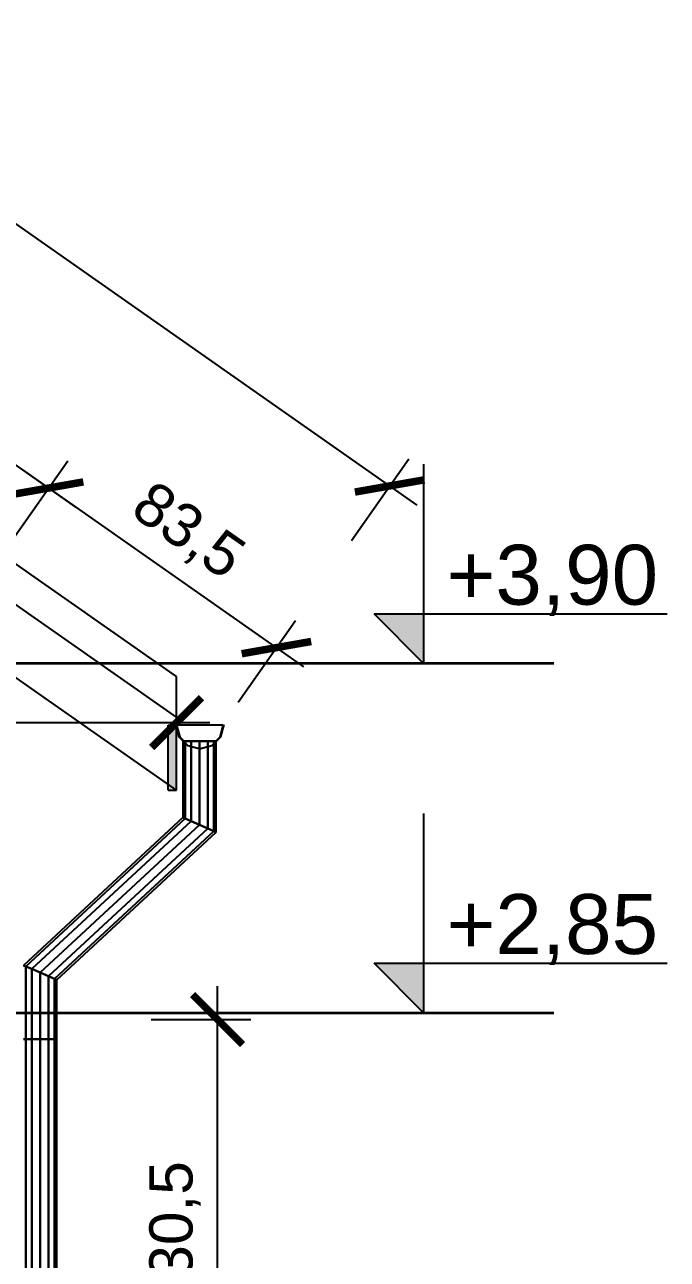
# Model space of a CAD drawing. Header units: millimetres. Extents: x 4647 to 73915, y -13612 to -8141.
# Drawn here: x 12703.3 to 12896.5, y -10862.6 to -10491.4 of the extents above; entities that cross this region are included whole.
import ezdxf

# ---------------------------------------------------------------- set-up
doc = ezdxf.new("R2010")
doc.units = ezdxf.units.MM
for name, color, linetype in [('2D - Ogólne', 7, 'Continuous'), ('Konstrukcja - Dach', 7, 'Continuous'), ('Wnętrze - Umeblowanie', 7, 'Continuous'), ('Wymiarowanie - Ogólne', 7, 'Continuous')]:
    doc.layers.add(name, color=color, linetype=linetype)
doc.layers.add('a_wymiary', color=250, linetype='Continuous', lineweight=9)
doc.styles.add('GENERATED_STYLE_4', font='arial.ttf')
doc.styles.get("Standard").update_dxf_attribs({"font": 'arial.ttf'})
doc.dimstyles.new('1-100', dxfattribs={"dimtxt": 13, "dimasz": 15, "dimexe": 10, "dimexo": 20, "dimgap": 5, "dimtad": 1, "dimdec": 1, "dimrnd": 0.5, "dimtxsty": 'Standard', "dimblk": 'ARCHTICK', "dimcen": 0.09, "dimdle": 10, "dimadec": 0, "dimazin": 0, "dimtfac": 1, "dimtdec": 1, "dimtofl": 0, "dimtmove": 0, "dimatfit": 3, "dimfxl": 10, "dimfxlon": 1, "dimtolj": 1, "dimtzin": 0, "dimarcsym": 0})

# ---------------------------------------------------------------- blocks, each defined once
blk = doc.blocks.new('_ArchTick')
at = {"color": 0, "linetype": 'ByBlock', "const_width": 0.15}
blk.add_lwpolyline([(-0.5, -0.5), (0.5, 0.5)], dxfattribs=at)
blk = doc.blocks.new('*D802')
at = {"layer": 'a_wymiary', "color": 0, "lineweight": -2, "transparency": 16777216}
for p, q in [((11649, -10180.91), (11649, -10150.91)), ((12748.98, -10180.91), (12748.98, -10150.91)), ((11639, -10160.91), (12758.98, -10160.91))]:
    blk.add_line(p, q, dxfattribs=at)
at = {"layer": 'DEFPOINTS', "color": 0, "transparency": 16777216}
for p in [(12748.98, -10160.91), (11649, -10687.41), (12748.98, -10687.41)]:
    blk.add_point(p, dxfattribs=at)
at = {"layer": 'a_wymiary', "color": 0, "lineweight": -2, "transparency": 16777216, "xscale": 15, "yscale": 15, "zscale": 15, "rotation": 180}
blk.add_blockref('_ArchTick', (11649, -10160.91), dxfattribs=at)
at = {"layer": 'a_wymiary', "color": 0, "lineweight": -2, "transparency": 16777216, "xscale": 15, "yscale": 15, "zscale": 15}
blk.add_blockref('_ArchTick', (12748.98, -10160.91), dxfattribs=at)
at = {"layer": 'a_wymiary', "color": 0, "transparency": 16777216, "insert": (12198.99, -10149.28), "char_height": 13, "attachment_point": 5}
blk.add_mtext('\\A1;1100', dxfattribs=at)
blk = doc.blocks.new('*D808')
at = {"layer": 'a_wymiary', "color": 0, "lineweight": -2, "transparency": 16777216}
for p, q in [((12699.04, -10647.12), (12716.25, -10622.54)), ((12787.2, -10684.43), (12702.32, -10625)), ((12767.54, -10695.08), (12784.75, -10670.51))]:
    blk.add_line(p, q, dxfattribs=at)
at = {"layer": 'DEFPOINTS', "color": 0, "transparency": 16777216}
for p in [(12710.51, -10630.73), (12680.48, -10673.62), (12748.98, -10721.59)]:
    blk.add_point(p, dxfattribs=at)
at = {"layer": 'a_wymiary', "color": 0, "lineweight": -2, "transparency": 16777216, "xscale": 15, "yscale": 15, "zscale": 15}
for p, rotation in [((12710.51, -10630.73), 145.0000011270101), ((12779.01, -10678.7), 325.0000011270101)]:
    blk.add_blockref('_ArchTick', p, dxfattribs=dict(at, rotation=rotation))
at = {"layer": 'a_wymiary', "color": 0, "transparency": 16777216, "insert": (12752.11, -10644.22), "char_height": 13, "attachment_point": 5, "rotation": 325}
blk.add_mtext('\\A1;83,5', dxfattribs=at)
blk = doc.blocks.new('*D809')
at = {"layer": 'a_wymiary', "color": 0, "lineweight": -2, "transparency": 16777216}
for p, q in [((12373.56, -10419.21), (12390.77, -10394.64)), ((12718.7, -10636.47), (12376.84, -10397.09)), ((12699.04, -10647.12), (12716.25, -10622.54))]:
    blk.add_line(p, q, dxfattribs=at)
at = {"layer": 'DEFPOINTS', "color": 0, "transparency": 16777216}
for p in [(12385.03, -10402.83), (12355, -10445.72), (12680.48, -10673.62)]:
    blk.add_point(p, dxfattribs=at)
at = {"layer": 'a_wymiary', "color": 0, "lineweight": -2, "transparency": 16777216, "xscale": 15, "yscale": 15, "zscale": 15}
for p, rotation in [((12385.03, -10402.83), 145.0000011269738), ((12710.51, -10630.73), 325.0000011269738)]:
    blk.add_blockref('_ArchTick', p, dxfattribs=dict(at, rotation=rotation))
at = {"layer": 'a_wymiary', "color": 0, "transparency": 16777216, "insert": (12555.12, -10506.29), "char_height": 13, "attachment_point": 5, "rotation": 325}
blk.add_mtext('\\A1;397,5', dxfattribs=at)
blk = doc.blocks.new('*D811')
at = {"layer": 'a_wymiary', "color": 0, "lineweight": -2, "transparency": 16777216}
for p, q in [((12251.58, -10261.38), (12268.79, -10236.8)), ((12254.86, -10239.26), (12821.23, -10635.84)), ((12801.57, -10646.49), (12818.78, -10621.91))]:
    blk.add_line(p, q, dxfattribs=at)
at = {"layer": 'DEFPOINTS', "color": 0, "transparency": 16777216}
for p in [(12198.99, -10336.48), (12813.04, -10630.1), (12748.98, -10721.59)]:
    blk.add_point(p, dxfattribs=at)
at = {"layer": 'a_wymiary', "color": 0, "lineweight": -2, "transparency": 16777216, "xscale": 15, "yscale": 15, "zscale": 15}
for p, rotation in [((12263.05, -10245), 145.0000006898322), ((12813.04, -10630.1), 325.0000006898322)]:
    blk.add_blockref('_ArchTick', p, dxfattribs=dict(at, rotation=rotation))
at = {"layer": 'a_wymiary', "color": 0, "transparency": 16777216, "insert": (12545.39, -10427.05), "char_height": 13, "attachment_point": 5, "rotation": 325}
blk.add_mtext('\\A1;671,5', dxfattribs=at)
blk = doc.blocks.new('*D815')
at = {"layer": 'a_wymiary', "color": 0, "lineweight": -2, "transparency": 16777216}
for p, q in [((11649, -10701.59), (11649, -10691.21)), ((12748.98, -10701.59), (12748.98, -10691.21)), ((11639, -10701.21), (12758.98, -10701.21))]:
    blk.add_line(p, q, dxfattribs=at)
at = {"layer": 'DEFPOINTS', "color": 0, "transparency": 16777216}
for p in [(12748.98, -10701.21), (11649, -10721.59), (12748.98, -10721.59)]:
    blk.add_point(p, dxfattribs=at)
at = {"layer": 'a_wymiary', "color": 0, "lineweight": -2, "transparency": 16777216, "xscale": 15, "yscale": 15, "zscale": 15, "rotation": 180}
blk.add_blockref('_ArchTick', (11649, -10701.21), dxfattribs=at)
at = {"layer": 'a_wymiary', "color": 0, "lineweight": -2, "transparency": 16777216, "xscale": 15, "yscale": 15, "zscale": 15}
blk.add_blockref('_ArchTick', (12748.98, -10701.21), dxfattribs=at)
at = {"layer": 'a_wymiary', "color": 0, "transparency": 16777216, "insert": (12198.99, -10689.57), "char_height": 13, "attachment_point": 5}
blk.add_mtext('\\A1;1100', dxfattribs=at)
blk = doc.blocks.new('*D845')
at = {"layer": 'a_wymiary', "color": 0, "lineweight": -2, "transparency": 16777216}
for p, q in [((12761.31, -10931.07), (12761.31, -10780.51)), ((12741.31, -10790.51), (12771.31, -10790.51)), ((12741.31, -10921.07), (12771.31, -10921.07))]:
    blk.add_line(p, q, dxfattribs=at)
at = {"layer": 'DEFPOINTS', "color": 0, "transparency": 16777216}
for p in [(12368.2, -10790.51), (12761.31, -10790.51), (12550.98, -10921.07)]:
    blk.add_point(p, dxfattribs=at)
at = {"layer": 'a_wymiary', "color": 0, "lineweight": -2, "transparency": 16777216, "xscale": 15, "yscale": 15, "zscale": 15}
for p, rotation in [((12761.31, -10790.51), 90), ((12761.31, -10921.07), 270)]:
    blk.add_blockref('_ArchTick', p, dxfattribs=dict(at, rotation=rotation))
at = {"layer": 'a_wymiary', "color": 0, "transparency": 16777216, "insert": (12748.49, -10855.79), "char_height": 13, "attachment_point": 5, "rotation": 90}
blk.add_mtext('\\A1;130,5', dxfattribs=at)

msp = doc.modelspace()

# ---------------------------------------------------------------- hatches: boundary and pattern name
at = {"layer": 'Konstrukcja - Dach', "linetype": 'Continuous', "lineweight": 0}
msp.add_hatch(color=46, dxfattribs=at).paths.add_polyline_path([(12746.48, -10721.59), (12748.98, -10721.59), (12748.98, -10702.06), (12746.48, -10702.06)], flags=0)
at = {"layer": 'Wymiarowanie - Ogólne', "linetype": 'Continuous', "lineweight": 25}
for points in [[(12823.36, -10683.57), (12808.36, -10668.57), (12823.36, -10668.57)], [(12823.36, -10788.57), (12808.36, -10773.57), (12823.36, -10773.57)]]:
    msp.add_hatch(color=161, dxfattribs=at).paths.add_polyline_path(points, flags=0)

# ---------------------------------------------------------------- linework, layer by layer
for p, q in [((12762.98, -10702.06), (12748.98, -10702.06)), ((12748.98, -10702.06), (12749.92, -10705.56)), ((12762.04, -10705.56), (12762.98, -10702.06)), ((12749.92, -10705.56), (12751.23, -10706.86)), ((12750.86, -10706.86), (12750.86, -10729.78)), ((12751.53, -10706.86), (12750.86, -10706.86)), ((12751.23, -10706.86), (12760.19, -10706.86)), ((12751.53, -10706.86), (12751.53, -10730.07)), ((12753.36, -10706.86), (12751.53, -10706.86)), ((12751.53, -10730.07), (12751.53, -10706.86)), ((12753.36, -10706.86), (12753.36, -10730.87)), ((12755.86, -10706.86), (12753.36, -10706.86)), ((12753.36, -10730.87), (12753.36, -10706.86)), ((12755.86, -10706.86), (12755.86, -10731.96)), ((12758.36, -10706.86), (12755.86, -10706.86)), ((12755.86, -10731.96), (12755.86, -10706.86)), ((12758.36, -10706.86), (12758.36, -10733.05)), ((12760.19, -10706.86), (12758.36, -10706.86)), ((12758.36, -10733.05), (12758.36, -10706.86)), ((12760.19, -10706.86), (12760.74, -10706.86)), ((12760.19, -10706.86), (12760.19, -10733.85)), ((12760.86, -10706.86), (12760.19, -10706.86)), ((12760.19, -10733.85), (12760.19, -10706.86)), ((12760.74, -10706.86), (12762.04, -10705.56)), ((12760.86, -10734.14), (12760.86, -10706.86)), ((12750.86, -10729.78), (12702.98, -10774.21)), ((12751.53, -10730.07), (12703.65, -10774.51)), ((12703.65, -10774.51), (12751.53, -10730.07)), ((12753.36, -10730.87), (12705.48, -10775.3)), ((12705.48, -10775.3), (12753.36, -10730.87)), ((12755.86, -10731.96), (12707.98, -10776.4)), ((12707.98, -10776.4), (12755.86, -10731.96)), ((12751.53, -10730.07), (12750.86, -10729.78)), ((12750.86, -10729.78), (12751.53, -10730.07)), ((12753.36, -10730.87), (12751.53, -10730.07)), ((12751.53, -10730.07), (12753.36, -10730.87)), ((12755.86, -10731.96), (12753.36, -10730.87)), ((12753.36, -10730.87), (12755.86, -10731.96)), ((12758.36, -10733.05), (12755.86, -10731.96)), ((12755.86, -10731.96), (12758.36, -10733.05)), ((12758.36, -10733.05), (12710.48, -10777.49)), ((12710.48, -10777.49), (12758.36, -10733.05)), ((12760.19, -10733.85), (12712.31, -10778.28)), ((12712.31, -10778.28), (12760.19, -10733.85)), ((12712.98, -10778.58), (12760.86, -10734.14)), ((12760.19, -10733.85), (12758.36, -10733.05)), ((12758.36, -10733.05), (12760.19, -10733.85)), ((12760.86, -10734.14), (12760.19, -10733.85)), ((12760.19, -10733.85), (12760.86, -10734.14)), ((12703.65, -10774.51), (12702.98, -10774.21)), ((12702.98, -10774.21), (12703.65, -10774.51)), ((12703.65, -10774.51), (12703.65, -10796.4)), ((12705.48, -10775.3), (12703.65, -10774.51)), ((12703.65, -10796.4), (12703.65, -10774.51)), ((12703.65, -10774.51), (12705.48, -10775.3)), ((12705.48, -10775.3), (12705.48, -10796.4)), ((12707.98, -10776.4), (12705.48, -10775.3)), ((12705.48, -10796.4), (12705.48, -10775.3)), ((12705.48, -10775.3), (12707.98, -10776.4)), ((12707.98, -10776.4), (12707.98, -10796.4)), ((12710.48, -10777.49), (12707.98, -10776.4)), ((12707.98, -10796.4), (12707.98, -10776.4)), ((12707.98, -10776.4), (12710.48, -10777.49)), ((12710.48, -10777.49), (12710.48, -10796.4)), ((12712.31, -10778.28), (12710.48, -10777.49)), ((12710.48, -10796.4), (12710.48, -10777.49)), ((12710.48, -10777.49), (12712.31, -10778.28)), ((12712.31, -10778.28), (12712.31, -10796.4)), ((12712.98, -10778.58), (12712.31, -10778.28)), ((12712.31, -10796.4), (12712.31, -10778.28)), ((12712.31, -10778.28), (12712.98, -10778.58)), ((12712.98, -10796.4), (12712.98, -10778.58)), ((12703.65, -10796.4), (12702.98, -10796.4)), ((12702.98, -10796.4), (12703.65, -10796.4)), ((12705.48, -10796.4), (12703.65, -10796.4)), ((12703.65, -10796.4), (12703.65, -10900.57)), ((12703.65, -10900.57), (12703.65, -10796.4)), ((12703.65, -10796.4), (12705.48, -10796.4)), ((12707.98, -10796.4), (12705.48, -10796.4)), ((12705.48, -10796.4), (12705.48, -10900.57)), ((12705.48, -10900.57), (12705.48, -10796.4)), ((12705.48, -10796.4), (12707.98, -10796.4)), ((12707.98, -10900.57), (12707.98, -10796.4)), ((12707.98, -10796.4), (12707.98, -10900.57)), ((12710.48, -10796.4), (12707.98, -10796.4)), ((12707.98, -10796.4), (12710.48, -10796.4)), ((12712.31, -10796.4), (12710.48, -10796.4)), ((12710.48, -10796.4), (12710.48, -10900.57)), ((12710.48, -10900.57), (12710.48, -10796.4)), ((12710.48, -10796.4), (12712.31, -10796.4)), ((12712.98, -10796.4), (12712.31, -10796.4)), ((12712.31, -10796.4), (12712.31, -10900.57)), ((12712.31, -10900.57), (12712.31, -10796.4)), ((12712.31, -10796.4), (12712.98, -10796.4)), ((12712.98, -10900.57), (12712.98, -10796.4))]:
    msp.add_line(p, q)
at = {"layer": '2D - Ogólne', "color": 5, "lineweight": 35}
for p, q in [((12862.4, -10683.5), (12687.98, -10683.5)), ((12862.4, -10788.57), (12687.98, -10788.57))]:
    msp.add_line(p, q, dxfattribs=at)
at = {"layer": 'Konstrukcja - Dach'}
for p, q in [((12748.98, -10687.41), (12198.99, -10302.3)), ((12748.98, -10699.61), (12198.99, -10314.51)), ((12748.98, -10699.61), (12198.99, -10314.51)), ((12748.98, -10721.59), (12198.99, -10336.48)), ((12748.98, -10693.51), (12748.98, -10687.41)), ((12748.98, -10696.56), (12748.98, -10693.51)), ((12748.98, -10699.61), (12748.98, -10696.56)), ((12748.98, -10703.28), (12748.98, -10699.61)), ((12748.98, -10721.59), (12748.98, -10703.28))]:
    msp.add_line(p, q, dxfattribs=at)
at = {"layer": 'Konstrukcja - Dach', "color": 171, "lineweight": 25}
for p, q in [((12746.48, -10702.06), (12748.98, -10702.06)), ((12746.48, -10721.59), (12746.48, -10702.06)), ((12748.98, -10721.59), (12748.98, -10702.06)), ((12746.48, -10721.59), (12748.98, -10721.59))]:
    msp.add_line(p, q, dxfattribs=at)
at = {"layer": 'Wnętrze - Umeblowanie', "color": 102, "lineweight": 20}
for p, q in [((12748.98, -10702.06), (12755.98, -10702.06)), ((12749.92, -10705.56), (12748.98, -10702.06)), ((12749.92, -10705.56), (12748.98, -10702.06)), ((12755.98, -10702.06), (12762.98, -10702.06)), ((12762.98, -10702.06), (12762.04, -10705.56)), ((12762.98, -10702.06), (12762.04, -10705.56)), ((12762.39, -10705.56), (12763.38, -10701.86)), ((12748.98, -10703.35), (12749.57, -10705.56)), ((12749.57, -10705.56), (12752.28, -10708.26)), ((12752.48, -10708.12), (12749.92, -10705.56)), ((12752.48, -10708.12), (12749.92, -10705.56)), ((12750.86, -10706.86), (12751.53, -10706.86)), ((12750.86, -10706.86), (12750.86, -10729.78)), ((12751.53, -10706.86), (12753.36, -10706.86)), ((12753.36, -10706.86), (12755.86, -10706.86)), ((12755.86, -10706.86), (12758.36, -10706.86)), ((12758.36, -10706.86), (12760.19, -10706.86)), ((12762.04, -10705.56), (12759.48, -10708.12)), ((12762.04, -10705.56), (12759.48, -10708.12)), ((12759.68, -10708.26), (12762.39, -10705.56)), ((12760.19, -10706.86), (12760.86, -10706.86)), ((12760.86, -10706.86), (12760.86, -10734.14)), ((12752.28, -10708.26), (12755.98, -10709.26)), ((12755.98, -10709.06), (12752.48, -10708.12)), ((12755.98, -10709.06), (12752.48, -10708.12)), ((12759.48, -10708.12), (12755.98, -10709.06)), ((12759.48, -10708.12), (12755.98, -10709.06)), ((12755.98, -10709.26), (12759.68, -10708.26)), ((12750.86, -10729.78), (12702.98, -10774.21)), ((12750.86, -10729.78), (12751.53, -10730.07)), ((12751.53, -10730.07), (12753.36, -10730.87)), ((12760.86, -10734.14), (12712.98, -10778.58)), ((12758.36, -10733.05), (12760.19, -10733.85)), ((12760.19, -10733.85), (12760.86, -10734.14)), ((12702.98, -10774.21), (12703.65, -10774.51)), ((12703.65, -10774.51), (12705.48, -10775.3)), ((12710.48, -10777.49), (12712.31, -10778.28)), ((12712.31, -10778.28), (12712.98, -10778.58)), ((12712.98, -10778.58), (12712.98, -10796.4)), ((12702.98, -10796.4), (12703.65, -10796.4)), ((12703.65, -10796.4), (12705.48, -10796.4)), ((12705.48, -10796.4), (12707.98, -10796.4)), ((12707.98, -10796.4), (12710.48, -10796.4)), ((12710.48, -10796.4), (12712.31, -10796.4)), ((12712.31, -10796.4), (12712.98, -10796.4)), ((12712.98, -10796.4), (12712.98, -10900.57))]:
    msp.add_line(p, q, dxfattribs=at)
at = {"layer": 'Wymiarowanie - Ogólne', "color": 161, "lineweight": 25}
for p, q in [((12823.36, -10683.57), (12823.36, -10623.57)), ((12823.36, -10683.57), (12808.36, -10668.57)), ((12808.36, -10668.57), (12823.36, -10668.57)), ((12823.36, -10668.57), (12896.52, -10668.57)), ((12823.36, -10788.57), (12823.36, -10728.57)), ((12823.36, -10788.57), (12808.36, -10773.57)), ((12808.36, -10773.57), (12823.36, -10773.57)), ((12823.36, -10773.57), (12896.52, -10773.57))]:
    msp.add_line(p, q, dxfattribs=at)
at = {"layer": 'Wymiarowanie - Ogólne', "color": 151, "lineweight": 20}
for p, q in [((12823.36, -10683.57), (12812.11, -10683.57)), ((12823.36, -10683.57), (12834.61, -10683.57)), ((12823.36, -10788.57), (12812.11, -10788.57)), ((12823.36, -10788.57), (12834.61, -10788.57))]:
    msp.add_line(p, q, dxfattribs=at)

# ---------------------------------------------------------------- texts
at = {"layer": 'Wymiarowanie - Ogólne', "color": 5, "style": 'GENERATED_STYLE_4'}
for s, p in [('+3,90', (12830.14, -10665.8)), ('+2,85', (12830.14, -10770.8))]:
    msp.add_text(s, height=18, dxfattribs=at).set_placement(p)

# ---------------------------------------------------------------- dimensions: what is measured, and where the dimension line sits
at = {"layer": 'a_wymiary'}
for base, p1, p2, picture, middle in [((12748.98, -10160.91), (11649, -10687.41), (12748.98, -10687.41), '*D802', (12198.99, -10149.28)), ((12748.98, -10701.21), (11649, -10721.59), (12748.98, -10721.59), '*D815', (12198.99, -10689.57))]:
    dim = msp.add_linear_dim(base=base, p1=p1, p2=p2, dimstyle='1-100', override={"dimfxl": 20}, dxfattribs=at)
    dim.commit()
    dim.dimension.update_dxf_attribs({"geometry": picture, "text_midpoint": middle})
for p1, p2, distance, picture, middle in [((12198.99, -10336.48), (12748.98, -10721.59), 111.68, '*D811', (12545.39, -10427.05)), ((12748.98, -10721.59), (12680.48, -10673.62), -52.36, '*D808', (12752.11, -10644.22))]:
    dim = msp.add_aligned_dim(p1=p1, p2=p2, distance=distance, dimstyle='1-100', override={"dimfxl": 20}, dxfattribs=at)
    dim.commit()
    dim.dimension.update_dxf_attribs({"geometry": picture, "text_midpoint": middle})
for base, p1, p2, angle, override, picture, middle in [((12385.03, -10402.83), (12680.48, -10673.62), (12355, -10445.72), 325, {"dimtmove": 1, "dimfxl": 20}, '*D809', (12555.12, -10506.29)), ((12761.31, -10790.51), (12550.98, -10921.07), (12368.2, -10790.51), 90, {"dimfxl": 20}, '*D845', (12748.49, -10855.79))]:
    dim = msp.add_linear_dim(base=base, p1=p1, p2=p2, angle=angle, dimstyle='1-100', override=override, dxfattribs=at)
    dim.commit()
    dim.dimension.update_dxf_attribs({"geometry": picture, "text_midpoint": middle})

doc.saveas('drawing.dxf')
